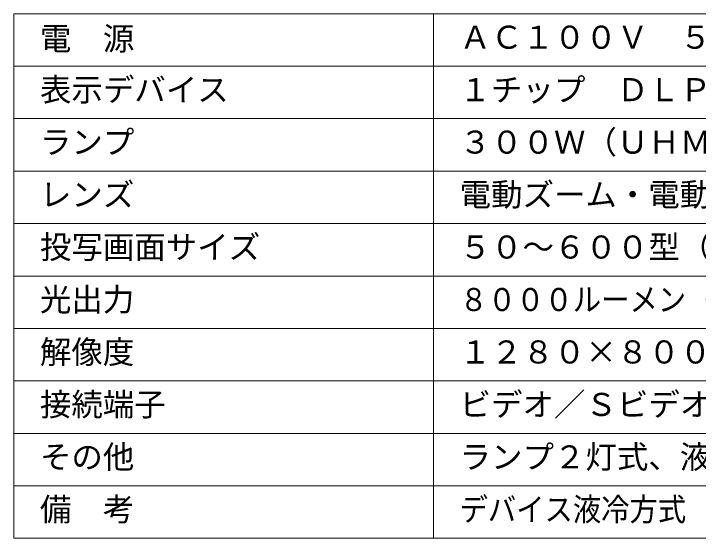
# Model space of a CAD drawing. Units: millimetres, scale not verified. Extents: x -63 to 62, y -57 to 57.
# Drawn here: x -62.6 to 2.7, y -56.5 to -6.5 of the extents above; entities that cross this region are included whole.
import ezdxf
from ezdxf.enums import TextEntityAlignment as Align

# ---------------------------------------------------------------- set-up
doc = ezdxf.new("R2010")
doc.units = ezdxf.units.MM
doc.header["$LTSCALE"] = 0.125
doc.layers.add('0-1_WAKU', color=1, linetype='Continuous', lineweight=18)
doc.layers.add('0-2_MOJI1', color=7, linetype='Continuous')
doc.styles.add('ＭＳ ゴシック', font='')
doc.styles.get('ＭＳ ゴシック').set_extended_font_data('MS Gothic')

msp = doc.modelspace()

# ---------------------------------------------------------------- linework, layer by layer
at = {"layer": '0-1_WAKU', "color": 4}
for p, q in [((62.4262, -6.5051), (-62.5738, -6.5051)), ((-62.5738, -6.5051), (-62.5738, -56.5051)), ((-22.5738, -56.5051), (-22.5738, -6.5051)), ((-62.5738, -56.5051), (62.4262, -56.5051))]:
    msp.add_line(p, q, dxfattribs=at)
at = {"layer": '0-1_WAKU'}
for p, q in [((-62.5738, -11.5051), (62.4262, -11.5051)), ((-62.5738, -16.5051), (62.4262, -16.5051)), ((-62.5738, -21.5051), (62.4262, -21.5051)), ((-62.5738, -26.5051), (62.4262, -26.5051)), ((-62.5738, -31.5051), (62.4262, -31.5051)), ((-62.5738, -36.5051), (62.4262, -36.5051)), ((-62.5738, -41.5051), (62.4262, -41.5051)), ((-62.5738, -46.5051), (62.4262, -46.5051)), ((-62.5738, -51.5051), (62.4262, -51.5051))]:
    msp.add_line(p, q, dxfattribs=at)

# ---------------------------------------------------------------- texts
at = {"layer": '0-2_MOJI1', "style": 'ＭＳ ゴシック'}
for s, p in [('電\u3000源', (-60.0738, -10.637)), ('ＡＣ１００Ｖ\u3000５０／６０Ｈｚ', (-20.0738, -10.5051)), ('表示デバイス', (-60.0738, -15.5051)), ('１チップ\u3000ＤＬＰ方式', (-20.0738, -15.5051)), ('ランプ', (-60.0738, -20.5051)), ('３００Ｗ（ＵＨＭランプ\u3000２灯式）\u3000', (-20.0738, -20.5051)), ('レンズ', (-60.0738, -25.5051)), ('電動ズーム・電動フォーカスレンズ', (-20.0738, -25.5051)), ('投写画面サイズ', (-60.0738, -30.5051)), ('５０～６００型（アスペクト比１６：１０）', (-20.0738, -30.5051)), ('光出力', (-60.0738, -35.5051)), ('解像度', (-60.0738, -40.5051)), ('１２８０×８００ドット', (-20.0738, -40.5051)), ('接続端子', (-60.0738, -45.5051)), ('ビデオ／Ｓビデオ、ＲＧＢ、ＤＶＩ－Ｄ、ＬＡＮ', (-20.0738, -45.5051)), ('その他', (-60.0738, -50.5051)), ('ランプ２灯式、液冷方式', (-20.0738, -50.5051)), ('備\u3000考', (-60.0738, -55.5051))]:
    msp.add_text(s, height=2.199, dxfattribs=at).set_placement(p, align=Align.BOTTOM_LEFT)
at = {"layer": '0-2_MOJI1', "style": 'ＭＳ ゴシック', "width": 0.9}
for s, p in [('８０００ルーメン（ランプ２灯、ハイモード時）', (-20.0738, -35.5051)), ('デバイス液冷方式', (-20.0738, -55.5051))]:
    msp.add_text(s, height=2.199, dxfattribs=at).set_placement(p, align=Align.BOTTOM_LEFT)

doc.saveas('drawing.dxf')
